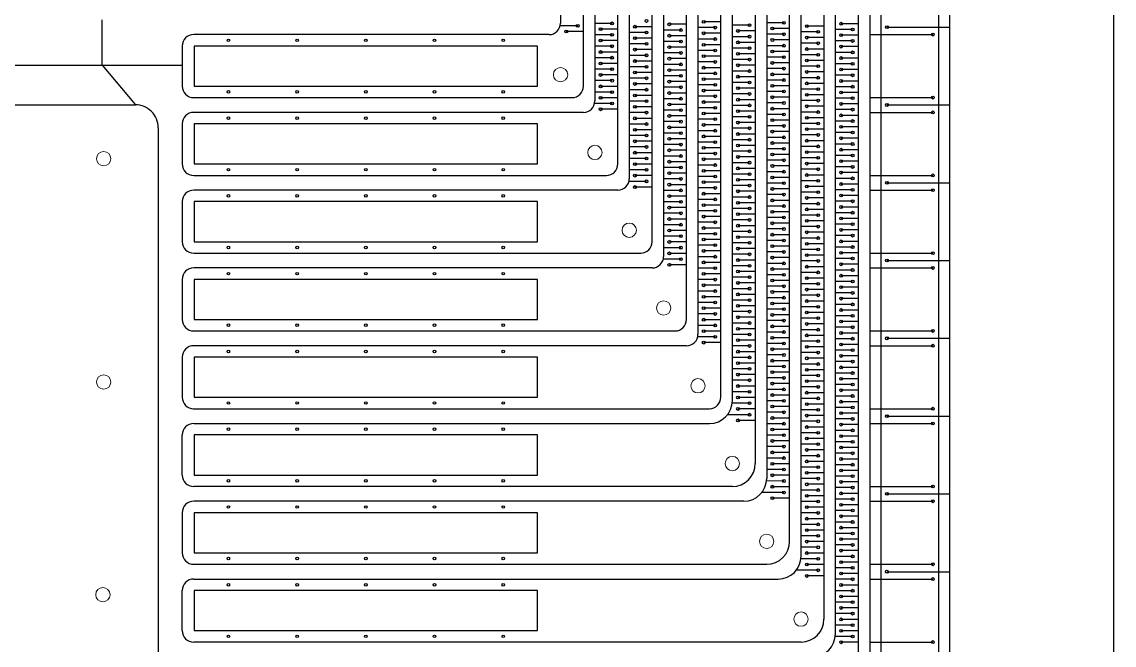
# Model space of a CAD drawing. Header units: millimetres. Extents: x 0 to 40, y 0 to 70.
# Drawn here: x 11.36 to 20.89, y 8.44 to 13.88 of the extents above; entities that cross this region are included whole.
import ezdxf

# ---------------------------------------------------------------- set-up
doc = ezdxf.new("R2010")
doc.units = ezdxf.units.MM
for name, color, linetype in [('Al Foil', 2, 'Continuous'), ('Cut Through All', 3, 'Continuous'), ('Expose Silicone', 1, 'Continuous'), ('Metal Tracks', 2, 'Continuous')]:
    doc.layers.add(name, color=color, linetype=linetype)

msp = doc.modelspace()

# ---------------------------------------------------------------- linework, layer by layer
at = {"layer": 'Al Foil'}
for p, q in [((18.6613, 19.6793), (18.6613, 7.9859)), ((18.7613, 19.7207), (18.7613, 7.7859)), ((18.3613, 19.555), (18.3613, 8.6649)), ((18.4613, 8.5359), (18.4613, 19.5964)), ((18.1613, 9.2149), (18.1613, 19.4722)), ((18.0613, 9.3439), (18.0613, 19.4307)), ((17.7613, 19.3065), (17.7613, 10.0229)), ((17.8613, 19.3479), (17.8613, 9.8939)), ((17.5613, 10.5729), (17.5613, 19.2236)), ((17.2613, 19.0787), (17.2613, 11.1519)), ((17.4613, 10.6022), (17.4613, 19.1615)), ((17.1613, 11.2809), (17.1613, 19.0372)), ((16.8613, 11.9599), (16.8613, 18.913)), ((16.9613, 18.9544), (16.9613, 11.8309)), ((16.5613, 12.6389), (16.5613, 18.7887)), ((16.6613, 18.8301), (16.6613, 12.5099)), ((16.3613, 18.7059), (16.3613, 13.1889)), ((16.0613, 18.6023), (16.0613, 13.8679)), ((16.2613, 13.3179), (16.2613, 18.6644)), ((19.4613, 7.8859), (19.4613, 18.5579)), ((12.059, 13.5009), (12.059, 13.8969)), ((16.2113, 13.8449), (16.0586, 13.845)), ((16.5113, 13.8659), (16.3613, 13.8659)), ((16.8613, 13.8369), (16.7113, 13.8369)), ((17.1613, 13.8579), (17.0113, 13.8579)), ((17.4113, 13.8292), (17.2613, 13.8292)), ((17.4613, 13.8792), (17.3113, 13.8792)), ((17.7113, 13.8499), (17.5613, 13.8499)), ((18.0113, 13.8709), (17.8613, 13.8709)), ((18.3613, 13.8419), (18.2113, 13.8419)), ((18.6613, 13.8629), (18.5113, 13.8629)), ((15.9613, 13.7679), (12.8583, 13.7679)), ((16.2613, 13.7949), (16.1113, 13.7949)), ((16.5113, 13.7659), (16.3613, 13.7659)), ((16.5613, 13.8159), (16.4113, 13.8159)), ((16.8113, 13.7869), (16.6613, 13.7869)), ((16.8613, 13.7369), (16.7113, 13.7369)), ((17.1113, 13.8079), (16.9613, 13.8079)), ((17.1613, 13.7579), (17.0113, 13.7579)), ((17.4613, 13.7792), (17.3113, 13.7792)), ((17.7113, 13.7499), (17.5613, 13.7499)), ((17.7613, 13.7999), (17.6113, 13.7999)), ((18.0113, 13.7709), (17.8613, 13.7709)), ((18.0613, 13.8209), (17.9113, 13.8209)), ((18.3113, 13.7919), (18.1613, 13.7919)), ((18.3613, 13.7419), (18.2113, 13.7419)), ((18.6113, 13.8129), (18.4613, 13.8129)), ((18.6613, 13.7629), (18.5113, 13.7629)), ((12.7583, 13.6679), (12.7583, 13.3179)), ((16.5113, 13.6659), (16.3613, 13.6659)), ((16.5613, 13.7159), (16.4113, 13.7159)), ((16.8113, 13.6869), (16.6613, 13.6869)), ((17.1113, 13.7079), (16.9613, 13.7079)), ((17.1613, 13.6579), (17.0113, 13.6579)), ((17.4113, 13.7292), (17.2613, 13.7292)), ((17.4613, 13.6792), (17.3113, 13.6792)), ((17.7113, 13.6499), (17.5613, 13.6499)), ((17.7613, 13.6999), (17.6113, 13.6999)), ((18.0113, 13.6709), (17.8613, 13.6709)), ((18.0613, 13.7209), (17.9113, 13.7209)), ((18.3113, 13.6919), (18.1613, 13.6919)), ((18.3613, 13.6419), (18.2113, 13.6419)), ((18.6113, 13.7129), (18.4613, 13.7129)), ((18.6613, 13.6629), (18.5113, 13.6629)), ((16.5113, 13.5659), (16.3613, 13.5659)), ((16.5613, 13.6159), (16.4113, 13.6159)), ((16.8113, 13.5869), (16.6613, 13.5869)), ((16.8613, 13.6369), (16.7113, 13.6369)), ((17.1113, 13.6079), (16.9613, 13.6079)), ((17.1613, 13.5579), (17.0113, 13.5579)), ((17.4113, 13.6292), (17.2613, 13.6292)), ((17.4613, 13.5792), (17.3113, 13.5792)), ((17.7113, 13.5499), (17.5613, 13.5499)), ((17.7613, 13.5999), (17.6113, 13.5999)), ((18.0113, 13.5709), (17.8613, 13.5709)), ((18.0613, 13.6209), (17.9113, 13.6209)), ((18.3113, 13.5919), (18.1613, 13.5919)), ((18.6113, 13.6129), (18.4613, 13.6129)), ((18.6613, 13.5629), (18.5113, 13.5629)), ((9.9609, 13.5009), (12.7583, 13.5009)), ((12.059, 13.5009), (12.3494, 13.1547)), ((16.5113, 13.4659), (16.3613, 13.4659)), ((16.5613, 13.5159), (16.4113, 13.5159)), ((16.8113, 13.4869), (16.6613, 13.4869)), ((16.8613, 13.5369), (16.7113, 13.5369)), ((17.1113, 13.5079), (16.9613, 13.5079)), ((17.1613, 13.4579), (17.0113, 13.4579)), ((17.4113, 13.5292), (17.2613, 13.5292)), ((17.4613, 13.4792), (17.3113, 13.4792)), ((17.7113, 13.4499), (17.5613, 13.4499)), ((17.7613, 13.4999), (17.6113, 13.4999)), ((18.0113, 13.4709), (17.8613, 13.4709)), ((18.0613, 13.5209), (17.9113, 13.5209)), ((18.3113, 13.4919), (18.1613, 13.4919)), ((18.3613, 13.5419), (18.2113, 13.5419)), ((18.6113, 13.5129), (18.4613, 13.5129)), ((18.6613, 13.4629), (18.5113, 13.4629)), ((16.5113, 13.3659), (16.3613, 13.3659)), ((16.5613, 13.4159), (16.4113, 13.4159)), ((16.8113, 13.3869), (16.6613, 13.3869)), ((16.8613, 13.4369), (16.7113, 13.4369)), ((17.1113, 13.4079), (16.9613, 13.4079)), ((17.1613, 13.3579), (17.0113, 13.3579)), ((17.4113, 13.4292), (17.2613, 13.4292)), ((17.4613, 13.3792), (17.3113, 13.3792)), ((17.7613, 13.3999), (17.6113, 13.3999)), ((18.0113, 13.3709), (17.8613, 13.3709)), ((18.0613, 13.4209), (17.9113, 13.4209)), ((18.3113, 13.3919), (18.1613, 13.3919)), ((18.3613, 13.4419), (18.2113, 13.4419)), ((18.6113, 13.4129), (18.4613, 13.4129)), ((18.6613, 13.3629), (18.5113, 13.3629)), ((16.5113, 13.2659), (16.3613, 13.2659)), ((16.5613, 13.3159), (16.4113, 13.3159)), ((16.8113, 13.2869), (16.6613, 13.2869)), ((16.8613, 13.3369), (16.7113, 13.3369)), ((17.1113, 13.3079), (16.9613, 13.3079)), ((17.1613, 13.2579), (17.0113, 13.2579)), ((17.4113, 13.3292), (17.2613, 13.3292)), ((17.4613, 13.2792), (17.3113, 13.2792)), ((17.7113, 13.3499), (17.5613, 13.3499)), ((17.7613, 13.2999), (17.6113, 13.2999)), ((18.0113, 13.2709), (17.8613, 13.2709)), ((18.0613, 13.3209), (17.9113, 13.3209)), ((18.3113, 13.2919), (18.1613, 13.2919)), ((18.3613, 13.3419), (18.2113, 13.3419)), ((18.6113, 13.3129), (18.4613, 13.3129)), ((18.6613, 13.2629), (18.5113, 13.2629)), ((12.8583, 13.2179), (16.1613, 13.2179)), ((16.5113, 13.1659), (16.3586, 13.166)), ((16.5613, 13.2159), (16.4113, 13.2159)), ((16.8113, 13.1869), (16.6613, 13.1869)), ((16.8613, 13.2369), (16.7113, 13.2369)), ((17.1113, 13.2079), (16.9613, 13.2079)), ((17.4113, 13.2292), (17.2613, 13.2292)), ((17.4613, 13.1792), (17.3113, 13.1792)), ((17.7113, 13.2499), (17.5613, 13.2499)), ((17.7613, 13.1999), (17.6113, 13.1999)), ((18.0113, 13.1709), (17.8613, 13.1709)), ((18.0613, 13.2209), (17.9113, 13.2209)), ((18.3113, 13.1919), (18.1613, 13.1919)), ((18.3613, 13.2419), (18.2113, 13.2419)), ((18.6113, 13.2129), (18.4613, 13.2129)), ((18.6613, 13.1629), (18.5113, 13.1629)), ((10.3708, 13.1547), (12.3494, 13.1547)), ((16.2613, 13.0889), (12.8583, 13.0889)), ((16.5613, 13.1159), (16.4113, 13.1159)), ((16.8113, 13.0869), (16.6613, 13.0869)), ((16.8613, 13.1369), (16.7113, 13.1369)), ((17.1113, 13.1079), (16.9613, 13.1079)), ((17.1613, 13.1579), (17.0113, 13.1579)), ((17.4113, 13.1292), (17.2613, 13.1292)), ((17.4613, 13.0792), (17.3113, 13.0792)), ((17.7113, 13.1499), (17.5613, 13.1499)), ((17.7613, 13.0999), (17.6113, 13.0999)), ((18.0113, 13.0709), (17.8613, 13.0709)), ((18.0613, 13.1209), (17.9113, 13.1209)), ((18.3113, 13.0919), (18.1613, 13.0919)), ((18.3613, 13.1419), (18.2113, 13.1419)), ((18.6113, 13.1129), (18.4613, 13.1129)), ((12.7583, 12.9889), (12.7583, 12.6389)), ((16.8113, 12.9869), (16.6613, 12.9869)), ((16.8613, 13.0369), (16.7113, 13.0369)), ((17.1113, 13.0079), (16.9613, 13.0079)), ((17.1613, 13.0579), (17.0113, 13.0579)), ((17.4113, 13.0292), (17.2613, 13.0292)), ((17.4613, 12.9792), (17.3113, 12.9792)), ((17.7113, 13.0499), (17.5613, 13.0499)), ((17.7613, 12.9999), (17.6113, 12.9999)), ((18.0113, 12.9709), (17.8613, 12.9709)), ((18.0613, 13.0209), (17.9113, 13.0209)), ((18.3113, 12.9919), (18.1613, 12.9919)), ((18.3613, 13.0419), (18.2113, 13.0419)), ((18.6113, 13.0129), (18.4613, 13.0129)), ((18.6613, 13.0629), (18.5113, 13.0629)), ((12.5494, 12.9547), (12.5494, 8.1363)), ((16.8113, 12.8869), (16.6613, 12.8869)), ((16.8613, 12.9369), (16.7113, 12.9369)), ((17.1113, 12.9079), (16.9613, 12.9079)), ((17.1613, 12.9579), (17.0113, 12.9579)), ((17.4113, 12.9292), (17.2613, 12.9292)), ((17.4613, 12.8792), (17.3113, 12.8792)), ((17.7113, 12.9499), (17.5613, 12.9499)), ((17.7613, 12.8999), (17.6113, 12.8999)), ((18.0613, 12.9209), (17.9113, 12.9209)), ((18.3113, 12.8919), (18.1613, 12.8919)), ((18.3613, 12.9419), (18.2113, 12.9419)), ((18.6113, 12.9129), (18.4613, 12.9129)), ((18.6613, 12.9629), (18.5113, 12.9629)), ((16.8113, 12.7869), (16.6613, 12.7869)), ((16.8613, 12.8369), (16.7113, 12.8369)), ((17.1113, 12.8079), (16.9613, 12.8079)), ((17.1613, 12.8579), (17.0113, 12.8579)), ((17.4113, 12.8292), (17.2613, 12.8292)), ((17.7113, 12.8499), (17.5613, 12.8499)), ((17.7613, 12.7999), (17.6113, 12.7999)), ((18.0113, 12.8709), (17.8613, 12.8709)), ((18.0613, 12.8209), (17.9113, 12.8209)), ((18.3113, 12.7919), (18.1613, 12.7919)), ((18.3613, 12.8419), (18.2113, 12.8419)), ((18.6113, 12.8129), (18.4613, 12.8129)), ((18.6613, 12.8629), (18.5113, 12.8629)), ((16.8113, 12.6869), (16.6613, 12.6869)), ((16.8613, 12.7369), (16.7113, 12.7369)), ((17.1113, 12.7079), (16.9613, 12.7079)), ((17.1613, 12.7579), (17.0113, 12.7579)), ((17.4113, 12.7292), (17.2613, 12.7292)), ((17.4613, 12.7792), (17.3113, 12.7792)), ((17.7113, 12.7499), (17.5613, 12.7499)), ((17.7613, 12.6999), (17.6113, 12.6999)), ((18.0113, 12.7709), (17.8613, 12.7709)), ((18.0613, 12.7209), (17.9113, 12.7209)), ((18.3113, 12.6919), (18.1613, 12.6919)), ((18.3613, 12.7419), (18.2113, 12.7419)), ((18.6113, 12.7129), (18.4613, 12.7129)), ((18.6613, 12.7629), (18.5113, 12.7629)), ((16.8613, 12.6369), (16.7113, 12.6369)), ((17.1113, 12.6079), (16.9613, 12.6079)), ((17.1613, 12.6579), (17.0113, 12.6579)), ((17.4113, 12.6292), (17.2613, 12.6292)), ((17.4613, 12.6792), (17.3113, 12.6792)), ((17.7113, 12.6499), (17.5613, 12.6499)), ((17.7613, 12.5999), (17.6113, 12.5999)), ((18.0113, 12.6709), (17.8613, 12.6709)), ((18.0613, 12.6209), (17.9113, 12.6209)), ((18.3113, 12.5919), (18.1613, 12.5919)), ((18.3613, 12.6419), (18.2113, 12.6419)), ((18.6113, 12.6129), (18.4613, 12.6129)), ((18.6613, 12.6629), (18.5113, 12.6629)), ((12.8583, 12.5389), (16.4613, 12.5389)), ((16.8113, 12.5869), (16.6613, 12.5869)), ((16.8613, 12.5369), (16.7113, 12.5369)), ((17.1113, 12.5079), (16.9613, 12.5079)), ((17.1613, 12.5579), (17.0113, 12.5579)), ((17.4113, 12.5292), (17.2613, 12.5292)), ((17.4613, 12.5792), (17.3113, 12.5792)), ((17.7113, 12.5499), (17.5613, 12.5499)), ((17.7613, 12.4999), (17.6113, 12.4999)), ((18.0113, 12.5709), (17.8613, 12.5709)), ((18.0613, 12.5209), (17.9113, 12.5209)), ((18.3613, 12.5419), (18.2113, 12.5419)), ((18.6113, 12.5129), (18.4613, 12.5129)), ((18.6613, 12.5629), (18.5113, 12.5629)), ((16.5613, 12.4099), (12.8583, 12.4099)), ((16.8113, 12.4869), (16.6586, 12.487)), ((16.8613, 12.4369), (16.7113, 12.4369)), ((17.1113, 12.4079), (16.9613, 12.4079)), ((17.1613, 12.4579), (17.0113, 12.4579)), ((17.4113, 12.4292), (17.2613, 12.4292)), ((17.4613, 12.4792), (17.3113, 12.4792)), ((17.7113, 12.4499), (17.5613, 12.4499)), ((17.7613, 12.3999), (17.6113, 12.3999)), ((18.0113, 12.4709), (17.8613, 12.4709)), ((18.0613, 12.4209), (17.9113, 12.4209)), ((18.3113, 12.4919), (18.1613, 12.4919)), ((18.3613, 12.4419), (18.2113, 12.4419)), ((18.6113, 12.4129), (18.4613, 12.4129)), ((18.6613, 12.4629), (18.5113, 12.4629)), ((12.7583, 12.3099), (12.7583, 11.9599)), ((17.1113, 12.3079), (16.9613, 12.3079)), ((17.1613, 12.3579), (17.0113, 12.3579)), ((17.4113, 12.3292), (17.2613, 12.3292)), ((17.4613, 12.3792), (17.3113, 12.3792)), ((17.7113, 12.3499), (17.5613, 12.3499)), ((18.0113, 12.3709), (17.8613, 12.3709)), ((18.0613, 12.3209), (17.9113, 12.3209)), ((18.3113, 12.3919), (18.1613, 12.3919)), ((18.3613, 12.3419), (18.2113, 12.3419)), ((18.6113, 12.3129), (18.4613, 12.3129)), ((18.6613, 12.3629), (18.5113, 12.3629)), ((17.1113, 12.2079), (16.9613, 12.2079)), ((17.1613, 12.2579), (17.0113, 12.2579)), ((17.4113, 12.2292), (17.2613, 12.2292)), ((17.4613, 12.2792), (17.3113, 12.2792)), ((17.7113, 12.2499), (17.5613, 12.2499)), ((17.7613, 12.2999), (17.6113, 12.2999)), ((18.0113, 12.2709), (17.8613, 12.2709)), ((18.0613, 12.2209), (17.9113, 12.2209)), ((18.3113, 12.2919), (18.1613, 12.2919)), ((18.3613, 12.2419), (18.2113, 12.2419)), ((18.6113, 12.2129), (18.4613, 12.2129)), ((18.6613, 12.2629), (18.5113, 12.2629)), ((17.1613, 12.1579), (17.0113, 12.1579)), ((17.4113, 12.1292), (17.2613, 12.1292)), ((17.4613, 12.1792), (17.3113, 12.1792)), ((17.7113, 12.1499), (17.5613, 12.1499)), ((17.7613, 12.1999), (17.6113, 12.1999)), ((18.0113, 12.1709), (17.8613, 12.1709)), ((18.0613, 12.1209), (17.9113, 12.1209)), ((18.3113, 12.1919), (18.1613, 12.1919)), ((18.3613, 12.1419), (18.2113, 12.1419)), ((18.6113, 12.1129), (18.4613, 12.1129)), ((18.6613, 12.1629), (18.5113, 12.1629)), ((17.1113, 12.1079), (16.9613, 12.1079)), ((17.1613, 12.0579), (17.0113, 12.0579)), ((17.4113, 12.0292), (17.2613, 12.0292)), ((17.4613, 12.0792), (17.3113, 12.0792)), ((17.7113, 12.0499), (17.5613, 12.0499)), ((17.7613, 12.0999), (17.6113, 12.0999)), ((18.0113, 12.0709), (17.8613, 12.0709)), ((18.0613, 12.0209), (17.9113, 12.0209)), ((18.3113, 12.0919), (18.1613, 12.0919)), ((18.3613, 12.0419), (18.2113, 12.0419)), ((18.6613, 12.0629), (18.5113, 12.0629)), ((17.1113, 12.0079), (16.9613, 12.0079)), ((17.1613, 11.9579), (17.0113, 11.9579)), ((17.4113, 11.9292), (17.2613, 11.9292)), ((17.4613, 11.9792), (17.3113, 11.9792)), ((17.7113, 11.9499), (17.5613, 11.9499)), ((17.7613, 11.9999), (17.6113, 11.9999)), ((18.0113, 11.9709), (17.8613, 11.9709)), ((18.3113, 11.9919), (18.1613, 11.9919)), ((18.3613, 11.9419), (18.2113, 11.9419)), ((18.6113, 12.0129), (18.4613, 12.0129)), ((18.6613, 11.9629), (18.5113, 11.9629)), ((12.8583, 11.8599), (16.7613, 11.8599)), ((17.1113, 11.9079), (16.9613, 11.9079)), ((17.1613, 11.8579), (17.0113, 11.8579)), ((17.4113, 11.8292), (17.2613, 11.8292)), ((17.4613, 11.8792), (17.3113, 11.8792)), ((17.7113, 11.8499), (17.5613, 11.8499)), ((17.7613, 11.8999), (17.6113, 11.8999)), ((18.0113, 11.8709), (17.8613, 11.8709)), ((18.0613, 11.9209), (17.9113, 11.9209)), ((18.3113, 11.8919), (18.1613, 11.8919)), ((18.3613, 11.8419), (18.2113, 11.8419)), ((18.6113, 11.9129), (18.4613, 11.9129)), ((18.6613, 11.8629), (18.5113, 11.8629)), ((16.8613, 11.7309), (12.8583, 11.7309)), ((17.1113, 11.8079), (16.9586, 11.808)), ((17.1613, 11.7579), (17.0113, 11.7579)), ((17.4613, 11.7792), (17.3113, 11.7792)), ((17.7113, 11.7499), (17.5613, 11.7499)), ((17.7613, 11.7999), (17.6113, 11.7999)), ((18.0113, 11.7709), (17.8613, 11.7709)), ((18.0613, 11.8209), (17.9113, 11.8209)), ((18.3113, 11.7919), (18.1613, 11.7919)), ((18.3613, 11.7419), (18.2113, 11.7419)), ((18.6113, 11.8129), (18.4613, 11.8129)), ((18.6613, 11.7629), (18.5113, 11.7629)), ((17.4113, 11.7292), (17.2613, 11.7292)), ((17.4613, 11.6792), (17.3113, 11.6792)), ((17.7113, 11.6499), (17.5613, 11.6499)), ((17.7613, 11.6999), (17.6113, 11.6999)), ((18.0113, 11.6709), (17.8613, 11.6709)), ((18.0613, 11.7209), (17.9113, 11.7209)), ((18.3113, 11.6919), (18.1613, 11.6919)), ((18.3613, 11.6419), (18.2113, 11.6419)), ((18.6113, 11.7129), (18.4613, 11.7129)), ((18.6613, 11.6629), (18.5113, 11.6629)), ((12.7583, 11.6309), (12.7583, 11.2809)), ((17.4113, 11.6292), (17.2613, 11.6292)), ((17.4613, 11.5792), (17.3113, 11.5792)), ((17.7113, 11.5499), (17.5613, 11.5499)), ((17.7613, 11.5999), (17.6113, 11.5999)), ((18.0113, 11.5709), (17.8613, 11.5709)), ((18.0613, 11.6209), (17.9113, 11.6209)), ((18.3113, 11.5919), (18.1613, 11.5919)), ((18.3613, 11.5419), (18.2113, 11.5419)), ((18.6113, 11.6129), (18.4613, 11.6129)), ((18.6613, 11.5629), (18.5113, 11.5629)), ((17.4113, 11.5292), (17.2613, 11.5292)), ((17.4613, 11.4792), (17.3113, 11.4792)), ((17.7113, 11.4499), (17.5613, 11.4499)), ((17.7613, 11.4999), (17.6113, 11.4999)), ((18.0113, 11.4709), (17.8613, 11.4709)), ((18.0613, 11.5209), (17.9113, 11.5209)), ((18.3113, 11.4919), (18.1613, 11.4919)), ((18.6113, 11.5129), (18.4613, 11.5129)), ((18.6613, 11.4629), (18.5113, 11.4629)), ((17.4113, 11.4292), (17.2613, 11.4292)), ((17.4613, 11.3792), (17.3113, 11.3792)), ((17.7113, 11.3499), (17.5613, 11.3499)), ((17.7613, 11.3999), (17.6113, 11.3999)), ((18.0113, 11.3709), (17.8613, 11.3709)), ((18.0613, 11.4209), (17.9113, 11.4209)), ((18.3113, 11.3919), (18.1613, 11.3919)), ((18.3613, 11.4419), (18.2113, 11.4419)), ((18.6113, 11.4129), (18.4613, 11.4129)), ((18.6613, 11.3629), (18.5113, 11.3629)), ((17.4113, 11.3292), (17.2613, 11.3292)), ((17.4613, 11.2792), (17.3113, 11.2792)), ((17.7613, 11.2999), (17.6113, 11.2999)), ((18.0113, 11.2709), (17.8613, 11.2709)), ((18.0613, 11.3209), (17.9113, 11.3209)), ((18.3113, 11.2919), (18.1613, 11.2919)), ((18.3613, 11.3419), (18.2113, 11.3419)), ((18.6113, 11.3129), (18.4613, 11.3129)), ((18.6613, 11.2629), (18.5113, 11.2629)), ((12.8583, 11.1809), (17.0613, 11.1809)), ((17.4113, 11.2292), (17.2613, 11.2292)), ((17.4613, 11.1792), (17.3113, 11.1792)), ((17.7113, 11.2499), (17.5613, 11.2499)), ((17.7613, 11.1999), (17.6113, 11.1999)), ((18.0113, 11.1709), (17.8613, 11.1709)), ((18.0613, 11.2209), (17.9113, 11.2209)), ((18.3113, 11.1919), (18.1613, 11.1919)), ((18.3613, 11.2419), (18.2113, 11.2419)), ((18.6113, 11.2129), (18.4613, 11.2129)), ((18.6613, 11.1629), (18.5113, 11.1629)), ((17.4113, 11.1292), (17.2587, 11.1294)), ((17.4613, 11.0792), (17.3113, 11.0792)), ((17.7113, 11.1499), (17.5613, 11.1499)), ((17.7613, 11.0999), (17.6113, 11.0999)), ((18.0113, 11.0709), (17.8613, 11.0709)), ((18.0613, 11.1209), (17.9113, 11.1209)), ((18.3113, 11.0919), (18.1613, 11.0919)), ((18.3613, 11.1419), (18.2113, 11.1419)), ((18.6113, 11.1129), (18.4613, 11.1129)), ((18.6613, 11.0629), (18.5113, 11.0629)), ((17.1613, 11.0519), (12.8583, 11.0519)), ((17.7113, 11.0499), (17.5613, 11.0499)), ((17.7613, 10.9999), (17.6113, 10.9999)), ((18.0113, 10.9709), (17.8613, 10.9709)), ((18.0613, 11.0209), (17.9113, 11.0209)), ((18.3113, 10.9919), (18.1613, 10.9919)), ((18.3613, 11.0419), (18.2113, 11.0419)), ((18.6113, 11.0129), (18.4613, 11.0129)), ((12.7583, 10.9519), (12.7583, 10.6018)), ((17.7113, 10.9499), (17.5613, 10.9499)), ((17.7613, 10.8999), (17.6113, 10.8999)), ((18.0613, 10.9209), (17.9113, 10.9209)), ((18.3113, 10.8919), (18.1613, 10.8919)), ((18.3613, 10.9419), (18.2113, 10.9419)), ((18.6113, 10.9129), (18.4613, 10.9129)), ((18.6613, 10.9629), (18.5113, 10.9629)), ((17.7113, 10.8499), (17.5613, 10.8499)), ((17.7613, 10.7999), (17.6113, 10.7999)), ((18.0113, 10.8709), (17.8613, 10.8709)), ((18.0613, 10.8209), (17.9113, 10.8209)), ((18.3113, 10.7919), (18.1613, 10.7919)), ((18.3613, 10.8419), (18.2113, 10.8419)), ((18.6113, 10.8129), (18.4613, 10.8129)), ((18.6613, 10.8629), (18.5113, 10.8629)), ((17.7113, 10.7499), (17.5613, 10.7499)), ((17.7613, 10.6999), (17.6113, 10.6999)), ((18.0113, 10.7709), (17.8613, 10.7709)), ((18.0613, 10.7209), (17.9113, 10.7209)), ((18.3113, 10.6919), (18.1613, 10.6919)), ((18.3613, 10.7419), (18.2113, 10.7419)), ((18.6113, 10.7129), (18.4613, 10.7129)), ((18.6613, 10.7629), (18.5113, 10.7629)), ((17.7113, 10.6499), (17.5613, 10.6499)), ((17.7613, 10.5999), (17.6113, 10.5999)), ((18.0113, 10.6709), (17.8613, 10.6709)), ((18.0613, 10.6209), (17.9113, 10.6209)), ((18.3113, 10.5919), (18.1613, 10.5919)), ((18.3613, 10.6419), (18.2113, 10.6419)), ((18.6113, 10.6129), (18.4613, 10.6129)), ((18.6613, 10.6629), (18.5113, 10.6629)), ((12.8539, 10.5019), (17.3613, 10.5022)), ((17.7113, 10.5499), (17.56, 10.55)), ((17.7613, 10.4999), (17.6113, 10.4999)), ((18.0113, 10.5709), (17.8613, 10.5709)), ((18.0613, 10.5209), (17.9113, 10.5209)), ((18.3113, 10.4919), (18.1613, 10.4919)), ((18.3613, 10.5419), (18.2113, 10.5419)), ((18.6113, 10.5129), (18.4613, 10.5129)), ((18.6613, 10.5629), (18.5113, 10.5629)), ((17.7113, 10.4499), (17.519, 10.4499)), ((17.7613, 10.3999), (17.6113, 10.3999)), ((18.0113, 10.4709), (17.8613, 10.4709)), ((18.0613, 10.4209), (17.9113, 10.4209)), ((18.3613, 10.4419), (18.2113, 10.4419)), ((18.6113, 10.4129), (18.4613, 10.4129)), ((18.6613, 10.4629), (18.5113, 10.4629)), ((12.8583, 10.3729), (17.3613, 10.3729)), ((18.0113, 10.3709), (17.8613, 10.3709)), ((18.0613, 10.3209), (17.9113, 10.3209)), ((18.3113, 10.3919), (18.1613, 10.3919)), ((18.3613, 10.3419), (18.2113, 10.3419)), ((18.6113, 10.3129), (18.4613, 10.3129)), ((18.6613, 10.3629), (18.5113, 10.3629)), ((12.7583, 9.9229), (12.7583, 10.2729)), ((18.0113, 10.2709), (17.8613, 10.2709)), ((18.0613, 10.2209), (17.9113, 10.2209)), ((18.3113, 10.2919), (18.1613, 10.2919)), ((18.3613, 10.2419), (18.2113, 10.2419)), ((18.6113, 10.2129), (18.4613, 10.2129)), ((18.6613, 10.2629), (18.5113, 10.2629)), ((18.0113, 10.1709), (17.8613, 10.1709)), ((18.0613, 10.1209), (17.9113, 10.1209)), ((18.3113, 10.1919), (18.1613, 10.1919)), ((18.3613, 10.1419), (18.2113, 10.1419)), ((18.6113, 10.1129), (18.4613, 10.1129)), ((18.6613, 10.1629), (18.5113, 10.1629)), ((18.0113, 10.0709), (17.8613, 10.0709)), ((18.0613, 10.0209), (17.9113, 10.0209)), ((18.3113, 10.0919), (18.1613, 10.0919)), ((18.3613, 10.0419), (18.2113, 10.0419)), ((18.6613, 10.0629), (18.5113, 10.0629)), ((18.0113, 9.9709), (17.8613, 9.9709)), ((18.0613, 9.9209), (17.9113, 9.9209)), ((18.3113, 9.9919), (18.1613, 9.9919)), ((18.3613, 9.9419), (18.2113, 9.9419)), ((18.6113, 10.0129), (18.4613, 10.0129)), ((18.6613, 9.9629), (18.5113, 9.9629)), ((18.0113, 9.8709), (17.86, 9.871)), ((18.3113, 9.8919), (18.1613, 9.8919)), ((18.3613, 9.8419), (18.2113, 9.8419)), ((18.6113, 9.9129), (18.4613, 9.9129)), ((18.6613, 9.8629), (18.5113, 9.8629)), ((17.5613, 9.8229), (12.8583, 9.8229)), ((18.0113, 9.7709), (17.819, 9.7709)), ((18.0613, 9.8209), (17.9113, 9.8209)), ((18.3113, 9.7919), (18.1613, 9.7919)), ((18.3613, 9.7419), (18.2113, 9.7419)), ((18.6113, 9.8129), (18.4613, 9.8129)), ((18.6613, 9.7629), (18.5113, 9.7629)), ((17.6613, 9.6939), (12.8583, 9.6939)), ((18.0613, 9.7209), (17.9113, 9.7209)), ((18.3113, 9.6919), (18.1613, 9.6919)), ((18.3613, 9.6419), (18.2113, 9.6419)), ((18.6113, 9.7129), (18.4613, 9.7129)), ((18.6613, 9.6629), (18.5113, 9.6629)), ((12.7583, 9.5939), (12.7583, 9.2439)), ((18.3113, 9.5919), (18.1613, 9.5919)), ((18.3613, 9.5419), (18.2113, 9.5419)), ((18.6113, 9.6129), (18.4613, 9.6129)), ((18.6613, 9.5629), (18.5113, 9.5629)), ((18.3113, 9.4919), (18.1613, 9.4919)), ((18.3613, 9.4419), (18.2113, 9.4419)), ((18.6113, 9.5129), (18.4613, 9.5129)), ((18.6613, 9.4629), (18.5113, 9.4629)), ((18.3113, 9.3919), (18.1613, 9.3919)), ((18.6113, 9.4129), (18.4613, 9.4129)), ((18.6613, 9.3629), (18.5113, 9.3629)), ((18.3113, 9.2919), (18.1613, 9.2919)), ((18.3613, 9.3419), (18.2113, 9.3419)), ((18.6113, 9.3129), (18.4613, 9.3129)), ((18.6613, 9.2629), (18.5113, 9.2629)), ((18.3113, 9.1919), (18.16, 9.192)), ((18.3613, 9.2419), (18.2113, 9.2419)), ((18.6113, 9.2129), (18.4613, 9.2129)), ((18.6613, 9.1629), (18.5113, 9.1629)), ((12.8583, 9.1439), (17.8613, 9.1439)), ((18.3113, 9.0919), (18.119, 9.0919)), ((18.3613, 9.1419), (18.2113, 9.1419)), ((18.6113, 9.1129), (18.4613, 9.1129)), ((18.6613, 9.0629), (18.5113, 9.0629)), ((12.8583, 9.0149), (17.9613, 9.0149)), ((18.3613, 9.0419), (18.2113, 9.0419)), ((18.6113, 9.0129), (18.4613, 9.0129)), ((12.7583, 8.5649), (12.7583, 8.9149)), ((18.6113, 8.9129), (18.4613, 8.9129)), ((18.6613, 8.9629), (18.5113, 8.9629)), ((18.6113, 8.8129), (18.4613, 8.8129)), ((18.6613, 8.8629), (18.5113, 8.8629)), ((18.6113, 8.7129), (18.4613, 8.7129)), ((18.6613, 8.7629), (18.5113, 8.7629)), ((18.6113, 8.6129), (18.4613, 8.6129)), ((18.6613, 8.6629), (18.5113, 8.6629)), ((18.6113, 8.5129), (18.46, 8.513)), ((18.6613, 8.5629), (18.5113, 8.5629)), ((18.1613, 8.4649), (12.8583, 8.4649)), ((18.6613, 8.4629), (18.5113, 8.4629))]:
    msp.add_line(p, q, dxfattribs=at)
for centre, radius in [((16.2113, 13.8449), 0.0125), ((16.5113, 13.8659), 0.0125), ((16.7113, 13.8369), 0.0125), ((16.8113, 13.8869), 0.0125), ((17.0113, 13.8579), 0.0125), ((17.3113, 13.8792), 0.0125), ((17.4113, 13.8292), 0.0125), ((17.7113, 13.8499), 0.0125), ((17.9113, 13.8209), 0.0125), ((18.0113, 13.8709), 0.0125), ((18.2113, 13.8419), 0.0125), ((18.5113, 13.8629), 0.0125), ((18.9113, 13.8324), 0.0125), ((16.1113, 13.7949), 0.0125), ((16.4113, 13.8159), 0.0125), ((16.5113, 13.7659), 0.0125), ((16.7113, 13.7369), 0.0125), ((16.8113, 13.7869), 0.0125), ((17.0113, 13.7579), 0.0125), ((17.1113, 13.8079), 0.0125), ((17.3113, 13.7792), 0.0125), ((17.4113, 13.7292), 0.0125), ((17.6113, 13.7999), 0.0125), ((17.7113, 13.7499), 0.0125), ((17.9113, 13.7209), 0.0125), ((18.0113, 13.7709), 0.0125), ((18.2113, 13.7419), 0.0125), ((18.3113, 13.7919), 0.0125), ((18.5113, 13.7629), 0.0125), ((18.6113, 13.8129), 0.0125), ((19.3113, 13.7679), 0.0125), ((13.1613, 13.7179), 0.0114), ((13.7613, 13.7179), 0.0114), ((14.3613, 13.7179), 0.0114), ((14.9613, 13.7179), 0.0114), ((15.5613, 13.7179), 0.0114), ((16.4113, 13.7159), 0.0125), ((16.5113, 13.6659), 0.0125), ((16.7113, 13.6369), 0.0125), ((16.8113, 13.6869), 0.0125), ((17.0113, 13.6579), 0.0125), ((17.1113, 13.7079), 0.0125), ((17.3113, 13.6792), 0.0125), ((17.4113, 13.6292), 0.0125), ((17.6113, 13.6999), 0.0125), ((17.7113, 13.6499), 0.0125), ((18.0113, 13.6709), 0.0125), ((18.2113, 13.6419), 0.0125), ((18.3113, 13.6919), 0.0125), ((18.5113, 13.6629), 0.0125), ((18.6113, 13.7129), 0.0125), ((16.4113, 13.6159), 0.0125), ((16.5113, 13.5659), 0.0125), ((16.7113, 13.5369), 0.0125), ((16.8113, 13.5869), 0.0125), ((17.0113, 13.5579), 0.0125), ((17.1113, 13.6079), 0.0125), ((17.3113, 13.5792), 0.0125), ((17.6113, 13.5999), 0.0125), ((17.7113, 13.5499), 0.0125), ((17.9113, 13.6209), 0.0125), ((18.0113, 13.5709), 0.0125), ((18.2113, 13.5419), 0.0125), ((18.3113, 13.5919), 0.0125), ((18.5113, 13.5629), 0.0125), ((18.6113, 13.6129), 0.0125), ((16.4113, 13.5159), 0.0125), ((16.5113, 13.4659), 0.0125), ((16.7113, 13.4369), 0.0125), ((16.8113, 13.4869), 0.0125), ((17.0113, 13.4579), 0.0125), ((17.1113, 13.5079), 0.0125), ((17.3113, 13.4792), 0.0125), ((17.4113, 13.5292), 0.0125), ((17.6113, 13.4999), 0.0125), ((17.7113, 13.4499), 0.0125), ((17.9113, 13.5209), 0.0125), ((18.0113, 13.4709), 0.0125), ((18.2113, 13.4419), 0.0125), ((18.3113, 13.4919), 0.0125), ((18.5113, 13.4629), 0.0125), ((18.6113, 13.5129), 0.0125), ((16.4113, 13.4159), 0.0125), ((16.5113, 13.3659), 0.0125), ((16.8113, 13.3869), 0.0125), ((17.0113, 13.3579), 0.0125), ((17.1113, 13.4079), 0.0125), ((17.3113, 13.3792), 0.0125), ((17.4113, 13.4292), 0.0125), ((17.6113, 13.3999), 0.0125), ((17.7113, 13.3499), 0.0125), ((17.9113, 13.4209), 0.0125), ((18.0113, 13.3709), 0.0125), ((18.2113, 13.3419), 0.0125), ((18.3113, 13.3919), 0.0125), ((18.5113, 13.3629), 0.0125), ((18.6113, 13.4129), 0.0125), ((13.1613, 13.2679), 0.0114), ((13.7613, 13.2679), 0.0114), ((14.3613, 13.2679), 0.0114), ((14.9613, 13.2679), 0.0114), ((15.5613, 13.2679), 0.0114), ((16.4113, 13.3159), 0.0125), ((16.5113, 13.2659), 0.0125), ((16.7113, 13.3369), 0.0125), ((16.8113, 13.2869), 0.0125), ((17.0113, 13.2579), 0.0125), ((17.1113, 13.3079), 0.0125), ((17.3113, 13.2792), 0.0125), ((17.4113, 13.3292), 0.0125), ((17.6113, 13.2999), 0.0125), ((17.7113, 13.2499), 0.0125), ((17.9113, 13.3209), 0.0125), ((18.0113, 13.2709), 0.0125), ((18.3113, 13.2919), 0.0125), ((18.5113, 13.2629), 0.0125), ((18.6113, 13.3129), 0.0125), ((16.4113, 13.2159), 0.0125), ((16.5113, 13.1659), 0.0125), ((16.7113, 13.2369), 0.0125), ((16.8113, 13.1869), 0.0125), ((17.0113, 13.1579), 0.0125), ((17.1113, 13.2079), 0.0125), ((17.3113, 13.1792), 0.0125), ((17.4113, 13.2292), 0.0125), ((17.6113, 13.1999), 0.0125), ((17.7113, 13.1499), 0.0125), ((17.9113, 13.2209), 0.0125), ((18.0113, 13.1709), 0.0125), ((18.2113, 13.2419), 0.0125), ((18.3113, 13.1919), 0.0125), ((18.5113, 13.1629), 0.0125), ((18.6113, 13.2129), 0.0125), ((18.9113, 13.1534), 0.0125), ((19.3113, 13.2179), 0.0125), ((16.4113, 13.1159), 0.0125), ((16.7113, 13.1369), 0.0125), ((16.8113, 13.0869), 0.0125), ((17.0113, 13.0579), 0.0125), ((17.1113, 13.1079), 0.0125), ((17.3113, 13.0792), 0.0125), ((17.4113, 13.1292), 0.0125), ((17.6113, 13.0999), 0.0125), ((17.9113, 13.1209), 0.0125), ((18.0113, 13.0709), 0.0125), ((18.2113, 13.1419), 0.0125), ((18.3113, 13.0919), 0.0125), ((18.5113, 13.0629), 0.0125), ((18.6113, 13.1129), 0.0125), ((19.3113, 13.0889), 0.0125), ((13.1613, 13.0389), 0.0114), ((13.7613, 13.0389), 0.0114), ((14.3613, 13.0389), 0.0114), ((14.9613, 13.0389), 0.0114), ((15.5613, 13.0389), 0.0114), ((16.7113, 13.0369), 0.0125), ((16.8113, 12.9869), 0.0125), ((17.0113, 12.9579), 0.0125), ((17.1113, 13.0079), 0.0125), ((17.3113, 12.9792), 0.0125), ((17.4113, 13.0292), 0.0125), ((17.6113, 12.9999), 0.0125), ((17.7113, 13.0499), 0.0125), ((17.9113, 13.0209), 0.0125), ((18.0113, 12.9709), 0.0125), ((18.2113, 13.0419), 0.0125), ((18.3113, 12.9919), 0.0125), ((18.5113, 12.9629), 0.0125), ((18.6113, 13.0129), 0.0125), ((16.7113, 12.9369), 0.0125), ((16.8113, 12.8869), 0.0125), ((17.1113, 12.9079), 0.0125), ((17.3113, 12.8792), 0.0125), ((17.4113, 12.9292), 0.0125), ((17.6113, 12.8999), 0.0125), ((17.7113, 12.9499), 0.0125), ((17.9113, 12.9209), 0.0125), ((18.0113, 12.8709), 0.0125), ((18.2113, 12.9419), 0.0125), ((18.3113, 12.8919), 0.0125), ((18.5113, 12.8629), 0.0125), ((18.6113, 12.9129), 0.0125), ((16.7113, 12.8369), 0.0125), ((16.8113, 12.7869), 0.0125), ((17.0113, 12.8579), 0.0125), ((17.1113, 12.8079), 0.0125), ((17.3113, 12.7792), 0.0125), ((17.4113, 12.8292), 0.0125), ((17.6113, 12.7999), 0.0125), ((17.7113, 12.8499), 0.0125), ((17.9113, 12.8209), 0.0125), ((18.0113, 12.7709), 0.0125), ((18.2113, 12.8419), 0.0125), ((18.3113, 12.7919), 0.0125), ((18.6113, 12.8129), 0.0125), ((16.7113, 12.7369), 0.0125), ((16.8113, 12.6869), 0.0125), ((17.0113, 12.7579), 0.0125), ((17.1113, 12.7079), 0.0125), ((17.3113, 12.6792), 0.0125), ((17.4113, 12.7292), 0.0125), ((17.6113, 12.6999), 0.0125), ((17.7113, 12.7499), 0.0125), ((17.9113, 12.7209), 0.0125), ((18.2113, 12.7419), 0.0125), ((18.3113, 12.6919), 0.0125), ((18.5113, 12.7629), 0.0125), ((18.6113, 12.7129), 0.0125), ((13.1613, 12.5889), 0.0114), ((13.7613, 12.5889), 0.0114), ((14.3613, 12.5889), 0.0114), ((14.9613, 12.5889), 0.0114), ((15.5613, 12.5889), 0.0114), ((16.7113, 12.6369), 0.0125), ((16.8113, 12.5869), 0.0125), ((17.0113, 12.6579), 0.0125), ((17.1113, 12.6079), 0.0125), ((17.3113, 12.5792), 0.0125), ((17.4113, 12.6292), 0.0125), ((17.6113, 12.5999), 0.0125), ((17.7113, 12.6499), 0.0125), ((17.9113, 12.6209), 0.0125), ((18.0113, 12.6709), 0.0125), ((18.2113, 12.6419), 0.0125), ((18.3113, 12.5919), 0.0125), ((18.5113, 12.6629), 0.0125), ((18.6113, 12.6129), 0.0125), ((16.7113, 12.5369), 0.0125), ((16.8113, 12.4869), 0.0125), ((17.0113, 12.5579), 0.0125), ((17.1113, 12.5079), 0.0125), ((17.4113, 12.5292), 0.0125), ((17.6113, 12.4999), 0.0125), ((17.7113, 12.5499), 0.0125), ((17.9113, 12.5209), 0.0125), ((18.0113, 12.5709), 0.0125), ((18.2113, 12.5419), 0.0125), ((18.3113, 12.4919), 0.0125), ((18.5113, 12.5629), 0.0125), ((18.6113, 12.5129), 0.0125), ((19.3113, 12.5389), 0.0125), ((16.7113, 12.4369), 0.0125), ((17.0113, 12.4579), 0.0125), ((17.1113, 12.4079), 0.0125), ((17.3113, 12.4792), 0.0125), ((17.4113, 12.4292), 0.0125), ((17.6113, 12.3999), 0.0125), ((17.7113, 12.4499), 0.0125), ((17.9113, 12.4209), 0.0125), ((18.0113, 12.4709), 0.0125), ((18.2113, 12.4419), 0.0125), ((18.3113, 12.3919), 0.0125), ((18.5113, 12.4629), 0.0125), ((18.6113, 12.4129), 0.0125), ((18.9113, 12.4744), 0.0125), ((19.3113, 12.4099), 0.0125), ((13.1613, 12.3599), 0.0114), ((13.7613, 12.3599), 0.0114), ((14.3613, 12.3599), 0.0114), ((14.9613, 12.3599), 0.0114), ((15.5613, 12.3599), 0.0114), ((17.0113, 12.3579), 0.0125), ((17.1113, 12.3079), 0.0125), ((17.3113, 12.3792), 0.0125), ((17.4113, 12.3292), 0.0125), ((17.6113, 12.2999), 0.0125), ((17.7113, 12.3499), 0.0125), ((17.9113, 12.3209), 0.0125), ((18.0113, 12.3709), 0.0125), ((18.2113, 12.3419), 0.0125), ((18.3113, 12.2919), 0.0125), ((18.5113, 12.3629), 0.0125), ((18.6113, 12.3129), 0.0125), ((17.0113, 12.2579), 0.0125), ((17.1113, 12.2079), 0.0125), ((17.3113, 12.2792), 0.0125), ((17.4113, 12.2292), 0.0125), ((17.6113, 12.1999), 0.0125), ((17.7113, 12.2499), 0.0125), ((17.9113, 12.2209), 0.0125), ((18.0113, 12.2709), 0.0125), ((18.2113, 12.2419), 0.0125), ((18.5113, 12.2629), 0.0125), ((18.6113, 12.2129), 0.0125), ((17.0113, 12.1579), 0.0125), ((17.1113, 12.1079), 0.0125), ((17.3113, 12.1792), 0.0125), ((17.4113, 12.1292), 0.0125), ((17.6113, 12.0999), 0.0125), ((17.7113, 12.1499), 0.0125), ((17.9113, 12.1209), 0.0125), ((18.0113, 12.1709), 0.0125), ((18.2113, 12.1419), 0.0125), ((18.3113, 12.1919), 0.0125), ((18.5113, 12.1629), 0.0125), ((18.6113, 12.1129), 0.0125), ((17.0113, 12.0579), 0.0125), ((17.1113, 12.0079), 0.0125), ((17.3113, 12.0792), 0.0125), ((17.4113, 12.0292), 0.0125), ((17.7113, 12.0499), 0.0125), ((17.9113, 12.0209), 0.0125), ((18.0113, 12.0709), 0.0125), ((18.2113, 12.0419), 0.0125), ((18.3113, 12.0919), 0.0125), ((18.5113, 12.0629), 0.0125), ((18.6113, 12.0129), 0.0125), ((13.1613, 11.9099), 0.0114), ((13.7613, 11.9099), 0.0114), ((14.3613, 11.9099), 0.0114), ((14.9613, 11.9099), 0.0114), ((15.5613, 11.9099), 0.0114), ((17.0113, 11.9579), 0.0125), ((17.3113, 11.9792), 0.0125), ((17.4113, 11.9292), 0.0125), ((17.6113, 11.9999), 0.0125), ((17.7113, 11.9499), 0.0125), ((17.9113, 11.9209), 0.0125), ((18.0113, 11.9709), 0.0125), ((18.2113, 11.9419), 0.0125), ((18.3113, 11.9919), 0.0125), ((18.5113, 11.9629), 0.0125), ((18.6113, 11.9129), 0.0125), ((17.0113, 11.8579), 0.0125), ((17.1113, 11.9079), 0.0125), ((17.3113, 11.8792), 0.0125), ((17.4113, 11.8292), 0.0125), ((17.6113, 11.8999), 0.0125), ((17.7113, 11.8499), 0.0125), ((17.9113, 11.8209), 0.0125), ((18.0113, 11.8709), 0.0125), ((18.2113, 11.8419), 0.0125), ((18.3113, 11.8919), 0.0125), ((18.5113, 11.8629), 0.0125), ((19.3113, 11.8599), 0.0125), ((17.0113, 11.7579), 0.0125), ((17.1113, 11.8079), 0.0125), ((17.3113, 11.7792), 0.0125), ((17.4113, 11.7292), 0.0125), ((17.6113, 11.7999), 0.0125), ((17.7113, 11.7499), 0.0125), ((17.9113, 11.7209), 0.0125), ((18.0113, 11.7709), 0.0125), ((18.2113, 11.7419), 0.0125), ((18.3113, 11.7919), 0.0125), ((18.5113, 11.7629), 0.0125), ((18.6113, 11.8129), 0.0125), ((18.9113, 11.7954), 0.0125), ((19.3113, 11.7309), 0.0125), ((13.1613, 11.6809), 0.0114), ((13.7613, 11.6809), 0.0114), ((14.3613, 11.6809), 0.0114), ((14.9613, 11.6809), 0.0114), ((15.5613, 11.6809), 0.0114), ((17.3113, 11.6792), 0.0125), ((17.4113, 11.6292), 0.0125), ((17.6113, 11.6999), 0.0125), ((17.7113, 11.6499), 0.0125), ((18.0113, 11.6709), 0.0125), ((18.2113, 11.6419), 0.0125), ((18.3113, 11.6919), 0.0125), ((18.5113, 11.6629), 0.0125), ((18.6113, 11.7129), 0.0125), ((17.3113, 11.5792), 0.0125), ((17.4113, 11.5292), 0.0125), ((17.6113, 11.5999), 0.0125), ((17.7113, 11.5499), 0.0125), ((17.9113, 11.6209), 0.0125), ((18.0113, 11.5709), 0.0125), ((18.2113, 11.5419), 0.0125), ((18.3113, 11.5919), 0.0125), ((18.5113, 11.5629), 0.0125), ((18.6113, 11.6129), 0.0125), ((17.3113, 11.4792), 0.0125), ((17.6113, 11.4999), 0.0125), ((17.7113, 11.4499), 0.0125), ((17.9113, 11.5209), 0.0125), ((18.0113, 11.4709), 0.0125), ((18.2113, 11.4419), 0.0125), ((18.3113, 11.4919), 0.0125), ((18.5113, 11.4629), 0.0125), ((18.6113, 11.5129), 0.0125), ((17.3113, 11.3792), 0.0125), ((17.4113, 11.4292), 0.0125), ((17.6113, 11.3999), 0.0125), ((17.7113, 11.3499), 0.0125), ((17.9113, 11.4209), 0.0125), ((18.0113, 11.3709), 0.0125), ((18.2113, 11.3419), 0.0125), ((18.3113, 11.3919), 0.0125), ((18.5113, 11.3629), 0.0125), ((18.6113, 11.4129), 0.0125), ((17.3113, 11.2792), 0.0125), ((17.4113, 11.3292), 0.0125), ((17.6113, 11.2999), 0.0125), ((17.7113, 11.2499), 0.0125), ((17.9113, 11.3209), 0.0125), ((18.0113, 11.2709), 0.0125), ((18.2113, 11.2419), 0.0125), ((18.3113, 11.2919), 0.0125), ((18.5113, 11.2629), 0.0125), ((18.6113, 11.3129), 0.0125), ((13.1613, 11.2309), 0.0114), ((13.7613, 11.2309), 0.0114), ((14.3613, 11.2309), 0.0114), ((14.9613, 11.2309), 0.0114), ((15.5613, 11.2309), 0.0114), ((17.3113, 11.1792), 0.0125), ((17.4113, 11.2292), 0.0125), ((17.6113, 11.1999), 0.0125), ((17.7113, 11.1499), 0.0125), ((17.9113, 11.2209), 0.0125), ((18.0113, 11.1709), 0.0125), ((18.3113, 11.1919), 0.0125), ((18.5113, 11.1629), 0.0125), ((18.6113, 11.2129), 0.0125), ((19.3113, 11.1809), 0.0125), ((17.3113, 11.0792), 0.0125), ((17.4113, 11.1292), 0.0125), ((17.6113, 11.0999), 0.0125), ((17.9113, 11.1209), 0.0125), ((18.0113, 11.0709), 0.0125), ((18.2113, 11.1419), 0.0125), ((18.3113, 11.0919), 0.0125), ((18.5113, 11.0629), 0.0125), ((18.6113, 11.1129), 0.0125), ((18.9113, 11.1164), 0.0125), ((19.3113, 11.0519), 0.0125), ((13.1613, 11.0019), 0.0114), ((13.7613, 11.0019), 0.0114), ((14.3613, 11.0019), 0.0114), ((14.9613, 11.0019), 0.0114), ((15.5613, 11.0019), 0.0114), ((17.6113, 10.9999), 0.0125), ((17.7113, 11.0499), 0.0125), ((17.9113, 11.0209), 0.0125), ((18.0113, 10.9709), 0.0125), ((18.2113, 11.0419), 0.0125), ((18.3113, 10.9919), 0.0125), ((18.5113, 10.9629), 0.0125), ((18.6113, 11.0129), 0.0125), ((17.6113, 10.8999), 0.0125), ((17.7113, 10.9499), 0.0125), ((17.9113, 10.9209), 0.0125), ((18.0113, 10.8709), 0.0125), ((18.2113, 10.9419), 0.0125), ((18.3113, 10.8919), 0.0125), ((18.5113, 10.8629), 0.0125), ((18.6113, 10.9129), 0.0125), ((17.6113, 10.7999), 0.0125), ((17.7113, 10.8499), 0.0125), ((17.9113, 10.8209), 0.0125), ((18.0113, 10.7709), 0.0125), ((18.2113, 10.8419), 0.0125), ((18.3113, 10.7919), 0.0125), ((18.6113, 10.8129), 0.0125), ((17.6113, 10.6999), 0.0125), ((17.7113, 10.7499), 0.0125), ((17.9113, 10.7209), 0.0125), ((18.0113, 10.6709), 0.0125), ((18.2113, 10.7419), 0.0125), ((18.3113, 10.6919), 0.0125), ((18.5113, 10.7629), 0.0125), ((18.6113, 10.7129), 0.0125), ((17.6113, 10.5999), 0.0125), ((17.7113, 10.6499), 0.0125), ((17.9113, 10.6209), 0.0125), ((18.2113, 10.6419), 0.0125), ((18.3113, 10.5919), 0.0125), ((18.5113, 10.6629), 0.0125), ((18.6113, 10.6129), 0.0125), ((13.1613, 10.5519), 0.0114), ((13.7613, 10.5519), 0.0114), ((14.3613, 10.5519), 0.0114), ((14.9613, 10.5519), 0.0114), ((15.5613, 10.5519), 0.0114), ((17.6113, 10.4999), 0.0125), ((17.7113, 10.5499), 0.0125), ((17.9113, 10.5209), 0.0125), ((18.0113, 10.5709), 0.0125), ((18.2113, 10.5419), 0.0125), ((18.3113, 10.4919), 0.0125), ((18.5113, 10.5629), 0.0125), ((18.6113, 10.5129), 0.0125), ((19.3113, 10.5019), 0.0125), ((17.6113, 10.3999), 0.0125), ((17.7113, 10.4499), 0.0125), ((17.9113, 10.4209), 0.0125), ((18.0113, 10.4709), 0.0125), ((18.2113, 10.4419), 0.0125), ((18.3113, 10.3919), 0.0125), ((18.5113, 10.4629), 0.0125), ((18.6113, 10.4129), 0.0125), ((18.9113, 10.4374), 0.0125), ((13.1613, 10.3229), 0.0114), ((13.7613, 10.3229), 0.0114), ((14.3613, 10.3229), 0.0114), ((14.9613, 10.3229), 0.0114), ((15.5613, 10.3229), 0.0114), ((17.9113, 10.3209), 0.0125), ((18.0113, 10.3709), 0.0125), ((18.2113, 10.3419), 0.0125), ((18.3113, 10.2919), 0.0125), ((18.5113, 10.3629), 0.0125), ((18.6113, 10.3129), 0.0125), ((19.3113, 10.3729), 0.0125), ((17.9113, 10.2209), 0.0125), ((18.0113, 10.2709), 0.0125), ((18.2113, 10.2419), 0.0125), ((18.5113, 10.2629), 0.0125), ((18.6113, 10.2129), 0.0125), ((17.9113, 10.1209), 0.0125), ((18.0113, 10.1709), 0.0125), ((18.2113, 10.1419), 0.0125), ((18.3113, 10.1919), 0.0125), ((18.5113, 10.1629), 0.0125), ((18.6113, 10.1129), 0.0125), ((17.9113, 10.0209), 0.0125), ((18.0113, 10.0709), 0.0125), ((18.2113, 10.0419), 0.0125), ((18.3113, 10.0919), 0.0125), ((18.5113, 10.0629), 0.0125), ((18.6113, 10.0129), 0.0125), ((17.9113, 9.9209), 0.0125), ((18.0113, 9.9709), 0.0125), ((18.2113, 9.9419), 0.0125), ((18.3113, 9.9919), 0.0125), ((18.5113, 9.9629), 0.0125), ((18.6113, 9.9129), 0.0125), ((13.1613, 9.8729), 0.0114), ((13.7613, 9.8729), 0.0114), ((14.3613, 9.8729), 0.0114), ((14.9613, 9.8729), 0.0114), ((15.5613, 9.8729), 0.0114), ((17.9113, 9.8209), 0.0125), ((18.0113, 9.8709), 0.0125), ((18.2113, 9.8419), 0.0125), ((18.3113, 9.8919), 0.0125), ((18.5113, 9.8629), 0.0125), ((18.6113, 9.8129), 0.0125), ((19.3113, 9.8229), 0.0125), ((17.9113, 9.7209), 0.0125), ((18.0113, 9.7709), 0.0125), ((18.2113, 9.7419), 0.0125), ((18.3113, 9.7919), 0.0125), ((18.5113, 9.7629), 0.0125), ((18.9113, 9.7584), 0.0125), ((13.1613, 9.6439), 0.0114), ((13.7613, 9.6439), 0.0114), ((14.3613, 9.6439), 0.0114), ((14.9613, 9.6439), 0.0114), ((15.5613, 9.6439), 0.0114), ((18.2113, 9.6419), 0.0125), ((18.3113, 9.6919), 0.0125), ((18.5113, 9.6629), 0.0125), ((18.6113, 9.7129), 0.0125), ((19.3113, 9.6939), 0.0125), ((18.2113, 9.5419), 0.0125), ((18.3113, 9.5919), 0.0125), ((18.5113, 9.5629), 0.0125), ((18.6113, 9.6129), 0.0125), ((18.2113, 9.4419), 0.0125), ((18.3113, 9.4919), 0.0125), ((18.5113, 9.4629), 0.0125), ((18.6113, 9.5129), 0.0125), ((18.2113, 9.3419), 0.0125), ((18.3113, 9.3919), 0.0125), ((18.5113, 9.3629), 0.0125), ((18.6113, 9.4129), 0.0125), ((18.2113, 9.2419), 0.0125), ((18.3113, 9.2919), 0.0125), ((18.5113, 9.2629), 0.0125), ((18.6113, 9.3129), 0.0125), ((13.1613, 9.1939), 0.0114), ((13.7613, 9.1939), 0.0114), ((14.3613, 9.1939), 0.0114), ((14.9613, 9.1939), 0.0114), ((15.5613, 9.1939), 0.0114), ((18.3113, 9.1919), 0.0125), ((18.5113, 9.1629), 0.0125), ((18.6113, 9.2129), 0.0125), ((19.3113, 9.1439), 0.0125), ((18.2113, 9.1419), 0.0125), ((18.3113, 9.0919), 0.0125), ((18.5113, 9.0629), 0.0125), ((18.6113, 9.1129), 0.0125), ((18.9113, 9.0794), 0.0125), ((13.1613, 8.9649), 0.0114), ((13.7613, 8.9649), 0.0114), ((14.3613, 8.9649), 0.0114), ((14.9613, 8.9649), 0.0114), ((15.5613, 8.9649), 0.0114), ((18.2113, 9.0419), 0.0125), ((18.5113, 8.9629), 0.0125), ((18.6113, 9.0129), 0.0125), ((19.3113, 9.0149), 0.0125), ((18.5113, 8.8629), 0.0125), ((18.6113, 8.9129), 0.0125), ((18.5113, 8.7629), 0.0125), ((18.6113, 8.8129), 0.0125), ((18.6113, 8.7129), 0.0125), ((18.5113, 8.6629), 0.0125), ((18.6113, 8.6129), 0.0125), ((13.1613, 8.5149), 0.0114), ((13.7613, 8.5149), 0.0114), ((14.3613, 8.5149), 0.0114), ((14.9613, 8.5149), 0.0114), ((15.5613, 8.5149), 0.0114), ((18.5113, 8.5629), 0.0125), ((18.6113, 8.5129), 0.0125), ((18.5113, 8.4629), 0.0125), ((19.3113, 8.4649), 0.0125)]:
    msp.add_circle(centre, radius, dxfattribs=at)
at = {"layer": 'Al Foil', "linetype": 'Continuous', "lineweight": 0}
for centre in [(16.0613, 13.4179), (16.3613, 12.7389), (12.0723, 12.6844), (16.6613, 12.0599), (16.9613, 11.3809), (12.0723, 10.7352), (17.2613, 10.7019), (17.5613, 10.0229), (17.8613, 9.3439), (12.0652, 8.8785), (18.1613, 8.6649)]:
    msp.add_circle(centre, 0.0626, dxfattribs=at)
at = {"layer": 'Al Foil'}
for centre, radius, start, end in [((15.9613, 13.8679), 0.1, 270, 360), ((12.8583, 13.6679), 0.1, 90, 180), ((12.8583, 13.3179), 0.1, 180, 270), ((16.1613, 13.3179), 0.1, 270, 360), ((16.2613, 13.1889), 0.1, 270, 0), ((12.3494, 12.9547), 0.2, 0.01061, 90.01061), ((12.8583, 12.9889), 0.1, 90, 180), ((12.8583, 12.6389), 0.1, 180, 270), ((16.4613, 12.6389), 0.1, 270, 360), ((16.5613, 12.5099), 0.1, 270, 360), ((12.8583, 12.3099), 0.1, 90, 180), ((12.8583, 11.9599), 0.1, 180, 270), ((16.7613, 11.9599), 0.1, 270, 360), ((16.8613, 11.8309), 0.1, 270, 0), ((12.8583, 11.6309), 0.1, 90, 180), ((12.8583, 11.2809), 0.1, 180, 270), ((17.0613, 11.2809), 0.1, 270, 360), ((17.1613, 11.1519), 0.1, 270, 360), ((12.8583, 10.9519), 0.1, 90, 180), ((12.8583, 10.6018), 0.1, 180, 270.00417), ((17.3613, 10.6022), 0.1, 270.00417, 360), ((17.3613, 10.5729), 0.2, 270, 360), ((12.8583, 10.2729), 0.1, 90, 180), ((17.5613, 10.0229), 0.2, 270, 0), ((12.8583, 9.9229), 0.1, 180, 270), ((17.6613, 9.8939), 0.2, 270, 360), ((12.8583, 9.5939), 0.1, 90, 180), ((17.8613, 9.3439), 0.2, 270, 0), ((12.8583, 9.2439), 0.1, 180, 270), ((17.9613, 9.2149), 0.2, 270, 360), ((12.8583, 8.9149), 0.1, 90, 180), ((18.1613, 8.6649), 0.2, 270, 0), ((12.8583, 8.5649), 0.1, 180, 270), ((18.2613, 8.5359), 0.2, 270, 0)]:
    msp.add_arc(centre, radius, start, end, dxfattribs=at)
at = {"layer": 'Cut Through All'}
msp.add_line((20.8903, 7.1093), (20.895, 17.836), dxfattribs=at)
at = {"layer": 'Expose Silicone'}
for p, q in [((18.8613, 7.8859), (18.8613, 17.0629)), ((19.3613, 17.0629), (19.3613, 7.8859)), ((15.8613, 13.6679), (12.8613, 13.6679)), ((12.8613, 13.6679), (12.8613, 13.3179)), ((15.8613, 13.3179), (15.8613, 13.6679)), ((12.8613, 13.3179), (15.8613, 13.3179)), ((15.8613, 12.9889), (12.8613, 12.9889)), ((12.8613, 12.9889), (12.8613, 12.6389)), ((15.8613, 12.6389), (15.8613, 12.9889)), ((12.8613, 12.6389), (15.8613, 12.6389)), ((15.8613, 12.3099), (12.8613, 12.3099)), ((12.8613, 12.3099), (12.8613, 11.9599)), ((15.8613, 11.9599), (15.8613, 12.3099)), ((12.8613, 11.9599), (15.8613, 11.9599)), ((15.8613, 11.6309), (12.8613, 11.6309)), ((12.8613, 11.6309), (12.8613, 11.2809)), ((15.8613, 11.2809), (15.8613, 11.6309)), ((12.8613, 11.2809), (15.8613, 11.2809)), ((15.8613, 10.9519), (12.8613, 10.9519)), ((12.8613, 10.9519), (12.8613, 10.6019)), ((15.8613, 10.6019), (15.8613, 10.9519)), ((12.8613, 10.6019), (15.8613, 10.6019)), ((15.8613, 10.2729), (12.8613, 10.2729)), ((12.8613, 10.2729), (12.8613, 9.9229)), ((15.8613, 9.9229), (15.8613, 10.2729)), ((12.8613, 9.9229), (15.8613, 9.9229)), ((15.8613, 9.5939), (12.8613, 9.5939)), ((12.8613, 9.5939), (12.8613, 9.2439)), ((15.8613, 9.2439), (15.8613, 9.5939)), ((12.8613, 9.2439), (15.8613, 9.2439)), ((15.8613, 8.9149), (12.8613, 8.9149)), ((12.8613, 8.9149), (12.8613, 8.5649)), ((15.8613, 8.5649), (15.8613, 8.9149)), ((12.8613, 8.5649), (15.8613, 8.5649))]:
    msp.add_line(p, q, dxfattribs=at)
at = {"layer": 'Metal Tracks'}
for p, q in [((18.9113, 13.8324), (19.4613, 13.8324)), ((18.7613, 13.7679), (19.3113, 13.7679)), ((18.7613, 13.2179), (19.3113, 13.2179)), ((18.7613, 13.0889), (19.3113, 13.0889)), ((18.9113, 13.1534), (19.4613, 13.1534)), ((18.7613, 12.5389), (19.3113, 12.5389)), ((18.7613, 12.4099), (19.3113, 12.4099)), ((18.9113, 12.4744), (19.4613, 12.4744)), ((18.7613, 11.8599), (19.3113, 11.8599)), ((18.7613, 11.7309), (19.3113, 11.7309)), ((18.9113, 11.7954), (19.4613, 11.7954)), ((18.7613, 11.1809), (19.3113, 11.1809)), ((18.9113, 11.1164), (19.4613, 11.1164)), ((18.7613, 11.0519), (19.3113, 11.0519)), ((18.7613, 10.5019), (19.3113, 10.5019)), ((18.9113, 10.4374), (19.4613, 10.4374)), ((18.7613, 10.3729), (19.3113, 10.3729)), ((18.7613, 9.8229), (19.3113, 9.8229)), ((18.9113, 9.7584), (19.4613, 9.7584)), ((18.7613, 9.6939), (19.3113, 9.6939)), ((18.7613, 9.1439), (19.3113, 9.1439)), ((18.9113, 9.0794), (19.4613, 9.0794)), ((18.7613, 9.0149), (19.3113, 9.0149)), ((18.7613, 8.4649), (19.3113, 8.4649))]:
    msp.add_line(p, q, dxfattribs=at)

doc.saveas('drawing.dxf')
